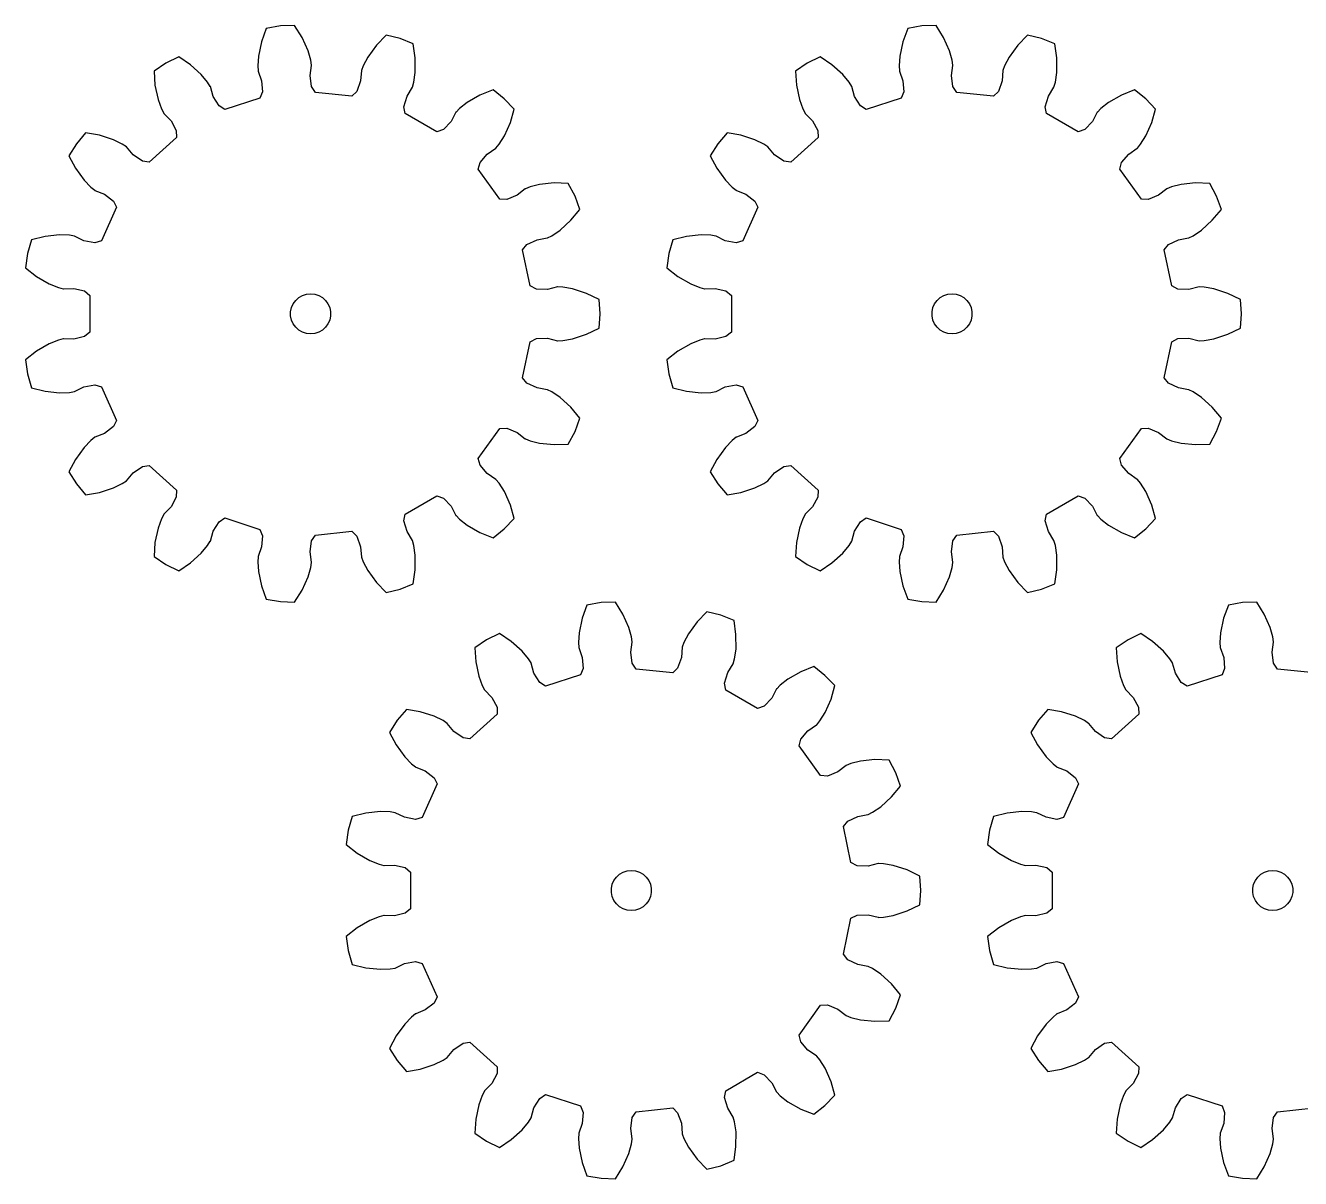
# Model space of a CAD drawing. Extents: x 0 to 187, y 0 to 216.
# Drawn here: x 0 to 95.3, y 129.4 to 215.6 of the extents above; entities that cross this region are included whole.
import ezdxf

# ---------------------------------------------------------------- set-up
doc = ezdxf.new("R2010")
doc.units = 0

msp = doc.modelspace()

# ---------------------------------------------------------------- linework, layer by layer
for p, q in [((19.058, 215.601), (18.005, 215.415)), ((20.128, 215.638), (19.058, 215.601)), ((20.686, 214.747), (20.128, 215.638)), ((67.025, 215.601), (65.971, 215.415)), ((68.094, 215.638), (67.025, 215.601)), ((68.652, 214.747), (68.094, 215.638)), ((18.005, 215.415), (17.644, 214.427)), ((21.133, 213.745), (20.686, 214.747)), ((26.971, 214.919), (26.24, 214.163)), ((28.01, 214.66), (26.971, 214.919)), ((29.002, 214.259), (28.01, 214.66)), ((65.971, 215.415), (65.61, 214.427)), ((69.1, 213.745), (68.652, 214.747)), ((74.937, 214.919), (74.206, 214.163)), ((75.976, 214.66), (74.937, 214.919)), ((76.968, 214.259), (75.976, 214.66)), ((17.644, 214.427), (17.415, 213.354)), ((21.337, 213.038), (21.133, 213.745)), ((26.24, 214.163), (25.594, 213.276)), ((29.149, 213.218), (29.002, 214.259)), ((65.61, 214.427), (65.381, 213.354)), ((69.303, 213.038), (69.1, 213.745)), ((74.206, 214.163), (73.56, 213.276)), ((77.115, 213.218), (76.968, 214.259)), ((10.498, 212.82), (9.611, 212.221)), ((11.46, 213.289), (10.498, 212.82)), ((12.333, 212.702), (11.46, 213.289)), ((13.149, 211.968), (12.333, 212.702)), ((17.415, 213.354), (17.363, 212.62)), ((21.282, 211.888), (21.389, 212.656)), ((21.389, 212.668), (21.337, 213.038)), ((21.389, 212.656), (21.389, 212.668)), ((25.248, 212.627), (25.12, 212.276)), ((25.594, 213.276), (25.248, 212.627)), ((29.15, 212.121), (29.149, 213.218)), ((58.465, 212.82), (57.577, 212.221)), ((59.426, 213.289), (58.465, 212.82)), ((60.299, 212.702), (59.426, 213.289)), ((61.115, 211.968), (60.299, 212.702)), ((65.381, 213.354), (65.329, 212.62)), ((69.248, 211.888), (69.355, 212.656)), ((69.355, 212.668), (69.303, 213.038)), ((69.355, 212.656), (69.355, 212.668)), ((73.214, 212.627), (73.086, 212.276)), ((73.56, 213.276), (73.214, 212.627)), ((77.116, 212.121), (77.115, 213.218)), ((9.611, 212.221), (9.684, 211.172)), ((13.622, 211.405), (13.149, 211.968)), ((17.363, 212.62), (17.388, 212.247)), ((17.388, 212.247), (17.391, 212.235)), ((17.391, 212.235), (17.655, 211.507)), ((21.391, 211.064), (21.282, 211.888)), ((25.117, 212.264), (25.063, 211.491)), ((25.12, 212.276), (25.117, 212.264)), ((29.049, 211.392), (29.15, 212.121)), ((57.577, 212.221), (57.65, 211.172)), ((61.589, 211.405), (61.115, 211.968)), ((65.329, 212.62), (65.354, 212.247)), ((65.354, 212.247), (65.357, 212.235)), ((65.357, 212.235), (65.621, 211.507)), ((69.357, 211.064), (69.248, 211.888)), ((73.083, 212.264), (73.029, 211.491)), ((73.086, 212.276), (73.083, 212.264)), ((77.015, 211.392), (77.116, 212.121)), ((9.684, 211.172), (9.911, 210.098)), ((13.821, 211.088), (13.622, 211.405)), ((13.826, 211.077), (13.821, 211.088)), ((14.04, 210.333), (13.826, 211.077)), ((17.655, 211.507), (17.72, 210.679)), ((21.678, 210.63), (21.391, 211.064)), ((25.063, 211.491), (24.785, 210.708)), ((28.531, 210.364), (28.941, 211.021)), ((28.941, 211.021), (28.946, 211.033)), ((28.946, 211.033), (29.049, 211.392)), ((34.961, 210.819), (33.986, 210.426)), ((35.804, 210.16), (34.961, 210.819)), ((57.65, 211.172), (57.877, 210.098)), ((61.787, 211.088), (61.589, 211.405)), ((61.792, 211.077), (61.787, 211.088)), ((62.006, 210.333), (61.792, 211.077)), ((65.621, 211.507), (65.686, 210.679)), ((69.644, 210.63), (69.357, 211.064)), ((73.029, 211.491), (72.751, 210.708)), ((76.497, 210.364), (76.907, 211.021)), ((76.907, 211.021), (76.912, 211.033)), ((76.912, 211.033), (77.015, 211.392)), ((82.927, 210.819), (81.952, 210.426)), ((83.77, 210.16), (82.927, 210.819)), ((9.911, 210.098), (10.162, 209.407)), ((14.474, 209.624), (14.04, 210.333)), ((17.53, 210.194), (14.913, 209.344)), ((17.72, 210.679), (17.53, 210.194)), ((24.414, 210.342), (21.678, 210.63)), ((24.785, 210.708), (24.414, 210.342)), ((28.295, 209.567), (28.531, 210.364)), ((33.035, 209.878), (32.455, 209.426)), ((33.986, 210.426), (33.035, 209.878)), ((36.548, 209.39), (35.804, 210.16)), ((57.877, 210.098), (58.128, 209.407)), ((62.441, 209.624), (62.006, 210.333)), ((65.496, 210.194), (62.879, 209.344)), ((65.686, 210.679), (65.496, 210.194)), ((72.38, 210.342), (69.644, 210.63)), ((72.751, 210.708), (72.38, 210.342)), ((76.261, 209.567), (76.497, 210.364)), ((81.001, 209.878), (80.421, 209.426)), ((81.952, 210.426), (81.001, 209.878)), ((84.514, 209.39), (83.77, 210.16)), ((10.162, 209.407), (10.337, 209.077)), ((10.337, 209.077), (10.344, 209.067)), ((10.344, 209.067), (10.882, 208.509)), ((14.913, 209.344), (14.474, 209.624)), ((28.381, 209.054), (28.295, 209.567)), ((30.763, 207.678), (28.381, 209.054)), ((32.187, 209.147), (31.823, 208.463)), ((32.195, 209.157), (32.187, 209.147)), ((32.455, 209.426), (32.195, 209.157)), ((36.259, 208.379), (36.548, 209.39)), ((58.128, 209.407), (58.303, 209.077)), ((58.303, 209.077), (58.31, 209.067)), ((58.31, 209.067), (58.848, 208.509)), ((62.879, 209.344), (62.441, 209.624)), ((76.347, 209.054), (76.261, 209.567)), ((78.73, 207.678), (76.347, 209.054)), ((80.153, 209.147), (79.789, 208.463)), ((80.161, 209.157), (80.153, 209.147)), ((80.421, 209.426), (80.161, 209.157)), ((84.225, 208.379), (84.514, 209.39)), ((10.882, 208.509), (11.278, 207.779)), ((31.251, 207.861), (30.763, 207.678)), ((31.823, 208.463), (31.251, 207.861)), ((35.813, 207.376), (36.259, 208.379)), ((58.848, 208.509), (59.244, 207.779)), ((79.217, 207.861), (78.73, 207.678)), ((79.789, 208.463), (79.217, 207.861)), ((83.78, 207.376), (84.225, 208.379)), ((4.498, 207.617), (3.81, 206.797)), ((5.533, 207.435), (4.498, 207.617)), ((6.578, 207.097), (5.533, 207.435)), ((7.239, 206.775), (6.578, 207.097)), ((11.301, 207.259), (9.257, 205.418)), ((11.278, 207.779), (11.301, 207.259)), ((35.424, 206.752), (35.813, 207.376)), ((52.464, 207.617), (51.776, 206.797)), ((53.5, 207.435), (52.464, 207.617)), ((54.544, 207.097), (53.5, 207.435)), ((55.205, 206.775), (54.544, 207.097)), ((59.267, 207.259), (57.223, 205.418)), ((59.244, 207.779), (59.267, 207.259)), ((83.39, 206.752), (83.78, 207.376)), ((3.81, 206.797), (3.243, 205.89)), ((7.549, 206.567), (7.239, 206.775)), ((7.558, 206.559), (7.549, 206.567)), ((8.057, 205.966), (7.558, 206.559)), ((8.742, 205.495), (8.057, 205.966)), ((33.994, 205.391), (34.533, 206.023)), ((34.533, 206.023), (35.175, 206.457)), ((35.175, 206.457), (35.184, 206.465)), ((35.184, 206.465), (35.424, 206.752)), ((51.776, 206.797), (51.209, 205.89)), ((55.515, 206.567), (55.205, 206.775)), ((55.524, 206.559), (55.515, 206.567)), ((56.023, 205.966), (55.524, 206.559)), ((56.708, 205.495), (56.023, 205.966)), ((81.96, 205.391), (82.499, 206.023)), ((82.499, 206.023), (83.141, 206.457)), ((83.141, 206.457), (83.15, 206.465)), ((83.15, 206.465), (83.39, 206.752)), ((3.243, 205.89), (3.736, 204.961)), ((9.257, 205.418), (8.742, 205.495)), ((33.863, 204.887), (33.994, 205.391)), ((51.209, 205.89), (51.702, 204.961)), ((57.223, 205.418), (56.708, 205.495)), ((81.829, 204.887), (81.96, 205.391)), ((3.736, 204.961), (4.38, 204.072)), ((4.38, 204.072), (4.89, 203.542)), ((35.48, 202.661), (33.863, 204.887)), ((51.702, 204.961), (52.346, 204.072)), ((52.346, 204.072), (52.856, 203.542)), ((83.446, 202.661), (81.829, 204.887)), ((4.89, 203.542), (5.185, 203.312)), ((5.185, 203.312), (5.195, 203.306)), ((5.195, 203.306), (5.913, 203.015)), ((37.378, 203.424), (36.768, 202.948)), ((37.389, 203.43), (37.378, 203.424)), ((37.736, 203.57), (37.389, 203.43)), ((38.45, 203.747), (37.736, 203.57)), ((39.541, 203.861), (38.45, 203.747)), ((40.592, 203.823), (39.541, 203.861)), ((41.095, 202.878), (40.592, 203.823)), ((52.856, 203.542), (53.151, 203.312)), ((53.151, 203.312), (53.161, 203.306)), ((53.161, 203.306), (53.879, 203.015)), ((85.345, 203.424), (84.734, 202.948)), ((85.355, 203.43), (85.345, 203.424)), ((85.702, 203.57), (85.355, 203.43)), ((86.416, 203.747), (85.702, 203.57)), ((87.507, 203.861), (86.416, 203.747)), ((88.558, 203.823), (87.507, 203.861)), ((89.061, 202.878), (88.558, 203.823)), ((5.913, 203.015), (6.572, 202.509)), ((6.572, 202.509), (6.805, 202.043)), ((36, 202.63), (35.48, 202.661)), ((36.768, 202.948), (36, 202.63)), ((41.461, 201.873), (41.095, 202.878)), ((53.879, 203.015), (54.538, 202.509)), ((54.538, 202.509), (54.771, 202.043)), ((83.966, 202.63), (83.446, 202.661)), ((84.734, 202.948), (83.966, 202.63)), ((89.427, 201.873), (89.061, 202.878)), ((6.805, 202.043), (5.686, 199.53)), ((40.786, 201.067), (41.461, 201.873)), ((54.771, 202.043), (53.652, 199.53)), ((88.752, 201.067), (89.427, 201.873)), ((39.361, 199.919), (39.971, 200.331)), ((39.971, 200.331), (40.786, 201.067)), ((87.327, 199.919), (87.937, 200.331)), ((87.937, 200.331), (88.752, 201.067)), ((0.444, 199.603), (0.149, 198.575)), ((1.464, 199.859), (0.444, 199.603)), ((2.555, 199.975), (1.464, 199.859)), ((3.291, 199.95), (2.555, 199.975)), ((3.659, 199.885), (3.291, 199.95)), ((3.67, 199.881), (3.659, 199.885)), ((4.367, 199.543), (3.67, 199.881)), ((5.184, 199.391), (4.367, 199.543)), ((5.686, 199.53), (5.184, 199.391)), ((37.501, 199.258), (38.251, 199.616)), ((38.251, 199.616), (39.014, 199.751)), ((39.014, 199.751), (39.025, 199.755)), ((39.025, 199.755), (39.361, 199.919)), ((48.41, 199.603), (48.115, 198.575)), ((49.43, 199.859), (48.41, 199.603)), ((50.521, 199.975), (49.43, 199.859)), ((51.257, 199.95), (50.521, 199.975)), ((51.625, 199.885), (51.257, 199.95)), ((51.637, 199.881), (51.625, 199.885)), ((52.333, 199.543), (51.637, 199.881)), ((53.15, 199.391), (52.333, 199.543)), ((53.652, 199.53), (53.15, 199.391)), ((85.467, 199.258), (86.217, 199.616)), ((86.217, 199.616), (86.98, 199.751)), ((86.98, 199.751), (86.991, 199.755)), ((86.991, 199.755), (87.327, 199.919)), ((0.149, 198.575), (0, 197.515)), ((37.176, 198.851), (37.501, 199.258)), ((37.749, 196.16), (37.176, 198.851)), ((48.115, 198.575), (47.966, 197.515)), ((85.143, 198.851), (85.467, 199.258)), ((85.715, 196.16), (85.143, 198.851)), ((0, 197.515), (0.828, 196.867)), ((47.966, 197.515), (48.794, 196.867)), ((0.828, 196.867), (1.778, 196.317)), ((48.794, 196.867), (49.744, 196.317)), ((1.778, 196.317), (2.46, 196.041)), ((2.46, 196.041), (2.823, 195.95)), ((2.823, 195.95), (2.835, 195.949)), ((2.835, 195.949), (3.609, 195.975)), ((3.609, 195.975), (4.417, 195.781)), ((4.417, 195.781), (4.819, 195.45)), ((20.711, 195.445), (21.009, 195.542)), ((21.009, 195.542), (21.321, 195.575)), ((21.321, 195.575), (21.633, 195.542)), ((21.633, 195.542), (21.931, 195.445)), ((38.21, 195.92), (37.749, 196.16)), ((39.041, 195.898), (38.21, 195.92)), ((39.793, 196.085), (39.041, 195.898)), ((39.805, 196.086), (39.793, 196.085)), ((40.179, 196.073), (39.805, 196.086)), ((40.903, 195.944), (40.179, 196.073)), ((41.947, 195.604), (40.903, 195.944)), ((42.891, 195.142), (41.947, 195.604)), ((49.744, 196.317), (50.426, 196.041)), ((50.426, 196.041), (50.789, 195.95)), ((50.789, 195.95), (50.801, 195.949)), ((50.801, 195.949), (51.575, 195.975)), ((51.575, 195.975), (52.383, 195.781)), ((52.383, 195.781), (52.785, 195.45)), ((68.677, 195.445), (68.975, 195.542)), ((68.975, 195.542), (69.287, 195.575)), ((69.287, 195.575), (69.599, 195.542)), ((69.599, 195.542), (69.897, 195.445)), ((86.177, 195.92), (85.715, 196.16)), ((87.007, 195.898), (86.177, 195.92)), ((87.759, 196.085), (87.007, 195.898)), ((87.771, 196.086), (87.759, 196.085)), ((88.145, 196.073), (87.771, 196.086)), ((88.869, 195.944), (88.145, 196.073)), ((89.913, 195.604), (88.869, 195.944)), ((90.857, 195.142), (89.913, 195.604)), ((4.819, 195.45), (4.819, 192.699)), ((19.829, 194.231), (19.894, 194.538)), ((19.894, 194.538), (20.022, 194.825)), ((20.022, 194.825), (20.206, 195.078)), ((20.206, 195.078), (20.439, 195.288)), ((20.439, 195.288), (20.711, 195.445)), ((21.931, 195.445), (22.203, 195.288)), ((22.203, 195.288), (22.436, 195.078)), ((22.436, 195.078), (22.62, 194.825)), ((22.62, 194.825), (22.748, 194.538)), ((22.748, 194.538), (22.813, 194.231)), ((42.966, 194.075), (42.891, 195.142)), ((52.785, 195.45), (52.785, 192.699)), ((67.795, 194.231), (67.86, 194.538)), ((67.86, 194.538), (67.988, 194.825)), ((67.988, 194.825), (68.172, 195.078)), ((68.172, 195.078), (68.405, 195.288)), ((68.405, 195.288), (68.677, 195.445)), ((69.897, 195.445), (70.169, 195.288)), ((70.169, 195.288), (70.402, 195.078)), ((70.402, 195.078), (70.586, 194.825)), ((70.586, 194.825), (70.714, 194.538)), ((70.714, 194.538), (70.779, 194.231)), ((90.932, 194.075), (90.857, 195.142)), ((19.829, 193.918), (19.829, 194.231)), ((19.894, 193.611), (19.829, 193.918)), ((20.022, 193.325), (19.894, 193.611)), ((22.748, 193.611), (22.62, 193.325)), ((22.813, 193.918), (22.748, 193.611)), ((22.813, 194.231), (22.813, 193.918)), ((42.891, 193.007), (42.966, 194.075)), ((67.795, 193.918), (67.795, 194.231)), ((67.86, 193.611), (67.795, 193.918)), ((67.988, 193.325), (67.86, 193.611)), ((70.714, 193.611), (70.586, 193.325)), ((70.779, 193.918), (70.714, 193.611)), ((70.779, 194.231), (70.779, 193.918)), ((90.857, 193.007), (90.932, 194.075)), ((4.819, 192.699), (4.417, 192.368)), ((20.206, 193.071), (20.022, 193.325)), ((20.439, 192.861), (20.206, 193.071)), ((20.711, 192.704), (20.439, 192.861)), ((21.009, 192.607), (20.711, 192.704)), ((21.321, 192.575), (21.009, 192.607)), ((21.633, 192.607), (21.321, 192.575)), ((21.931, 192.704), (21.633, 192.607)), ((22.203, 192.861), (21.931, 192.704)), ((22.436, 193.071), (22.203, 192.861)), ((22.62, 193.325), (22.436, 193.071)), ((41.947, 192.545), (42.891, 193.007)), ((52.785, 192.699), (52.383, 192.368)), ((68.172, 193.071), (67.988, 193.325)), ((68.405, 192.861), (68.172, 193.071)), ((68.677, 192.704), (68.405, 192.861)), ((68.975, 192.607), (68.677, 192.704)), ((69.287, 192.575), (68.975, 192.607)), ((69.599, 192.607), (69.287, 192.575)), ((69.897, 192.704), (69.599, 192.607)), ((70.169, 192.861), (69.897, 192.704)), ((70.402, 193.071), (70.169, 192.861)), ((70.586, 193.325), (70.402, 193.071)), ((89.913, 192.545), (90.857, 193.007)), ((1.778, 191.832), (0.828, 191.282)), ((2.46, 192.108), (1.778, 191.832)), ((2.823, 192.199), (2.46, 192.108)), ((2.835, 192.2), (2.823, 192.199)), ((3.609, 192.174), (2.835, 192.2)), ((4.417, 192.368), (3.609, 192.174)), ((37.176, 189.298), (37.749, 191.989)), ((37.749, 191.989), (38.21, 192.229)), ((38.21, 192.229), (39.041, 192.251)), ((39.041, 192.251), (39.793, 192.064)), ((39.793, 192.064), (39.805, 192.063)), ((39.805, 192.063), (40.179, 192.077)), ((40.179, 192.077), (40.903, 192.205)), ((40.903, 192.205), (41.947, 192.545)), ((49.744, 191.832), (48.794, 191.282)), ((50.426, 192.108), (49.744, 191.832)), ((50.789, 192.199), (50.426, 192.108)), ((50.801, 192.2), (50.789, 192.199)), ((51.575, 192.174), (50.801, 192.2)), ((52.383, 192.368), (51.575, 192.174)), ((85.143, 189.298), (85.715, 191.989)), ((85.715, 191.989), (86.177, 192.229)), ((86.177, 192.229), (87.007, 192.251)), ((87.007, 192.251), (87.759, 192.064)), ((87.759, 192.064), (87.771, 192.063)), ((87.771, 192.063), (88.145, 192.077)), ((88.145, 192.077), (88.869, 192.205)), ((88.869, 192.205), (89.913, 192.545)), ((0.828, 191.282), (0, 190.634)), ((48.794, 191.282), (47.966, 190.634)), ((0, 190.634), (0.149, 189.574)), ((47.966, 190.634), (48.115, 189.574)), ((0.149, 189.574), (0.444, 188.546)), ((37.501, 188.891), (37.176, 189.298)), ((38.251, 188.533), (37.501, 188.891)), ((48.115, 189.574), (48.41, 188.546)), ((85.467, 188.891), (85.143, 189.298)), ((86.217, 188.533), (85.467, 188.891)), ((0.444, 188.546), (1.464, 188.29)), ((1.464, 188.29), (2.555, 188.174)), ((2.555, 188.174), (3.291, 188.199)), ((3.291, 188.199), (3.659, 188.264)), ((3.659, 188.264), (3.67, 188.268)), ((3.67, 188.268), (4.367, 188.607)), ((4.367, 188.607), (5.184, 188.758)), ((5.184, 188.758), (5.686, 188.619)), ((5.686, 188.619), (6.805, 186.106)), ((39.014, 188.398), (38.251, 188.533)), ((39.025, 188.394), (39.014, 188.398)), ((39.361, 188.23), (39.025, 188.394)), ((39.971, 187.818), (39.361, 188.23)), ((48.41, 188.546), (49.43, 188.29)), ((49.43, 188.29), (50.521, 188.174)), ((50.521, 188.174), (51.257, 188.199)), ((51.257, 188.199), (51.625, 188.264)), ((51.625, 188.264), (51.637, 188.268)), ((51.637, 188.268), (52.333, 188.607)), ((52.333, 188.607), (53.15, 188.758)), ((53.15, 188.758), (53.652, 188.619)), ((53.652, 188.619), (54.771, 186.106)), ((86.98, 188.398), (86.217, 188.533)), ((86.991, 188.394), (86.98, 188.398)), ((87.327, 188.23), (86.991, 188.394)), ((87.937, 187.818), (87.327, 188.23)), ((40.786, 187.083), (39.971, 187.818)), ((41.461, 186.276), (40.786, 187.083)), ((88.752, 187.083), (87.937, 187.818)), ((89.427, 186.276), (88.752, 187.083)), ((6.805, 186.106), (6.572, 185.64)), ((41.095, 185.271), (41.461, 186.276)), ((54.771, 186.106), (54.538, 185.64)), ((89.061, 185.271), (89.427, 186.276)), ((5.913, 185.134), (5.195, 184.843)), ((6.572, 185.64), (5.913, 185.134)), ((33.863, 183.262), (35.48, 185.488)), ((35.48, 185.488), (36, 185.519)), ((36, 185.519), (36.768, 185.201)), ((36.768, 185.201), (37.378, 184.725)), ((40.592, 184.326), (41.095, 185.271)), ((53.879, 185.134), (53.161, 184.843)), ((54.538, 185.64), (53.879, 185.134)), ((81.829, 183.262), (83.446, 185.488)), ((83.446, 185.488), (83.966, 185.519)), ((83.966, 185.519), (84.734, 185.201)), ((84.734, 185.201), (85.345, 184.725)), ((88.558, 184.326), (89.061, 185.271)), ((4.38, 184.077), (3.736, 183.188)), ((4.89, 184.607), (4.38, 184.077)), ((5.185, 184.837), (4.89, 184.607)), ((5.195, 184.843), (5.185, 184.837)), ((37.378, 184.725), (37.389, 184.719)), ((37.389, 184.719), (37.736, 184.579)), ((37.736, 184.579), (38.45, 184.402)), ((38.45, 184.402), (39.541, 184.288)), ((39.541, 184.288), (40.592, 184.326)), ((52.346, 184.077), (51.702, 183.188)), ((52.856, 184.607), (52.346, 184.077)), ((53.151, 184.837), (52.856, 184.607)), ((53.161, 184.843), (53.151, 184.837)), ((85.345, 184.725), (85.355, 184.719)), ((85.355, 184.719), (85.702, 184.579)), ((85.702, 184.579), (86.416, 184.402)), ((86.416, 184.402), (87.507, 184.288)), ((87.507, 184.288), (88.558, 184.326)), ((3.736, 183.188), (3.243, 182.259)), ((33.994, 182.758), (33.863, 183.262)), ((51.702, 183.188), (51.209, 182.259)), ((81.96, 182.758), (81.829, 183.262)), ((3.243, 182.259), (3.81, 181.352)), ((7.558, 181.591), (8.057, 182.184)), ((8.057, 182.184), (8.742, 182.654)), ((8.742, 182.654), (9.257, 182.732)), ((9.257, 182.732), (11.301, 180.891)), ((34.533, 182.126), (33.994, 182.758)), ((35.175, 181.692), (34.533, 182.126)), ((51.209, 182.259), (51.776, 181.352)), ((55.524, 181.591), (56.023, 182.184)), ((56.023, 182.184), (56.708, 182.654)), ((56.708, 182.654), (57.223, 182.732)), ((57.223, 182.732), (59.267, 180.891)), ((82.499, 182.126), (81.96, 182.758)), ((83.141, 181.692), (82.499, 182.126)), ((3.81, 181.352), (4.498, 180.532)), ((6.578, 181.052), (7.239, 181.374)), ((7.239, 181.374), (7.549, 181.583)), ((7.549, 181.583), (7.558, 181.591)), ((35.184, 181.684), (35.175, 181.692)), ((35.424, 181.397), (35.184, 181.684)), ((35.813, 180.773), (35.424, 181.397)), ((51.776, 181.352), (52.464, 180.532)), ((54.544, 181.052), (55.205, 181.374)), ((55.205, 181.374), (55.515, 181.583)), ((55.515, 181.583), (55.524, 181.591)), ((83.15, 181.684), (83.141, 181.692)), ((83.39, 181.397), (83.15, 181.684)), ((83.78, 180.773), (83.39, 181.397)), ((4.498, 180.532), (5.533, 180.714)), ((5.533, 180.714), (6.578, 181.052)), ((11.278, 180.371), (10.882, 179.64)), ((11.301, 180.891), (11.278, 180.371)), ((28.381, 179.095), (30.763, 180.471)), ((30.763, 180.471), (31.251, 180.288)), ((31.251, 180.288), (31.823, 179.686)), ((36.259, 179.77), (35.813, 180.773)), ((52.464, 180.532), (53.5, 180.714)), ((53.5, 180.714), (54.544, 181.052)), ((59.244, 180.371), (58.848, 179.64)), ((59.267, 180.891), (59.244, 180.371)), ((76.347, 179.095), (78.73, 180.471)), ((78.73, 180.471), (79.217, 180.288)), ((79.217, 180.288), (79.789, 179.686)), ((84.225, 179.77), (83.78, 180.773)), ((10.882, 179.64), (10.344, 179.082)), ((31.823, 179.686), (32.187, 179.002)), ((36.548, 178.759), (36.259, 179.77)), ((58.848, 179.64), (58.31, 179.082)), ((79.789, 179.686), (80.153, 179.002)), ((84.514, 178.759), (84.225, 179.77)), ((10.162, 178.742), (9.911, 178.051)), ((10.337, 179.073), (10.162, 178.742)), ((10.344, 179.082), (10.337, 179.073)), ((14.04, 177.817), (14.474, 178.525)), ((14.474, 178.525), (14.913, 178.805)), ((14.913, 178.805), (17.53, 177.955)), ((28.295, 178.582), (28.381, 179.095)), ((28.531, 177.785), (28.295, 178.582)), ((32.187, 179.002), (32.195, 178.992)), ((32.195, 178.992), (32.455, 178.724)), ((32.455, 178.724), (33.035, 178.271)), ((35.804, 177.989), (36.548, 178.759)), ((58.128, 178.742), (57.877, 178.051)), ((58.303, 179.073), (58.128, 178.742)), ((58.31, 179.082), (58.303, 179.073)), ((62.006, 177.817), (62.441, 178.525)), ((62.441, 178.525), (62.879, 178.805)), ((62.879, 178.805), (65.496, 177.955)), ((76.261, 178.582), (76.347, 179.095)), ((76.497, 177.785), (76.261, 178.582)), ((80.153, 179.002), (80.161, 178.992)), ((80.161, 178.992), (80.421, 178.724)), ((80.421, 178.724), (81.001, 178.271)), ((83.77, 177.989), (84.514, 178.759)), ((9.911, 178.051), (9.684, 176.977)), ((13.826, 177.072), (14.04, 177.817)), ((17.53, 177.955), (17.72, 177.471)), ((17.72, 177.471), (17.655, 176.642)), ((21.391, 177.085), (21.678, 177.519)), ((21.678, 177.519), (24.414, 177.807)), ((24.414, 177.807), (24.785, 177.441)), ((24.785, 177.441), (25.063, 176.658)), ((28.941, 177.128), (28.531, 177.785)), ((33.035, 178.271), (33.986, 177.723)), ((33.986, 177.723), (34.961, 177.33)), ((34.961, 177.33), (35.804, 177.989)), ((57.877, 178.051), (57.65, 176.977)), ((61.792, 177.072), (62.006, 177.817)), ((65.496, 177.955), (65.686, 177.471)), ((65.686, 177.471), (65.621, 176.642)), ((69.357, 177.085), (69.644, 177.519)), ((69.644, 177.519), (72.38, 177.807)), ((72.38, 177.807), (72.751, 177.441)), ((72.751, 177.441), (73.029, 176.658)), ((76.907, 177.128), (76.497, 177.785)), ((81.001, 178.271), (81.952, 177.723)), ((81.952, 177.723), (82.927, 177.33)), ((82.927, 177.33), (83.77, 177.989)), ((9.684, 176.977), (9.611, 175.928)), ((13.149, 176.181), (13.622, 176.744)), ((13.622, 176.744), (13.821, 177.061)), ((13.821, 177.061), (13.826, 177.072)), ((17.655, 176.642), (17.391, 175.914)), ((21.282, 176.261), (21.391, 177.085)), ((25.063, 176.658), (25.117, 175.885)), ((28.946, 177.117), (28.941, 177.128)), ((29.049, 176.757), (28.946, 177.117)), ((29.15, 176.029), (29.049, 176.757)), ((57.65, 176.977), (57.577, 175.928)), ((61.115, 176.181), (61.589, 176.744)), ((61.589, 176.744), (61.787, 177.061)), ((61.787, 177.061), (61.792, 177.072)), ((65.621, 176.642), (65.357, 175.914)), ((69.248, 176.261), (69.357, 177.085)), ((73.029, 176.658), (73.083, 175.885)), ((76.912, 177.117), (76.907, 177.128)), ((77.015, 176.757), (76.912, 177.117)), ((77.116, 176.029), (77.015, 176.757)), ((9.611, 175.928), (10.498, 175.329)), ((11.46, 174.86), (12.333, 175.448)), ((12.333, 175.448), (13.149, 176.181)), ((17.388, 175.902), (17.363, 175.529)), ((17.363, 175.529), (17.415, 174.795)), ((17.391, 175.914), (17.388, 175.902)), ((21.389, 175.494), (21.282, 176.261)), ((21.337, 175.111), (21.389, 175.481)), ((21.389, 175.481), (21.389, 175.494)), ((25.117, 175.885), (25.12, 175.874)), ((25.12, 175.874), (25.248, 175.522)), ((25.248, 175.522), (25.594, 174.873)), ((29.149, 174.931), (29.15, 176.029)), ((57.577, 175.928), (58.465, 175.329)), ((59.426, 174.86), (60.299, 175.448)), ((60.299, 175.448), (61.115, 176.181)), ((65.354, 175.902), (65.329, 175.529)), ((65.329, 175.529), (65.381, 174.795)), ((65.357, 175.914), (65.354, 175.902)), ((69.355, 175.494), (69.248, 176.261)), ((69.303, 175.111), (69.355, 175.481)), ((69.355, 175.481), (69.355, 175.494)), ((73.083, 175.885), (73.086, 175.874)), ((73.086, 175.874), (73.214, 175.522)), ((73.214, 175.522), (73.56, 174.873)), ((77.115, 174.931), (77.116, 176.029)), ((10.498, 175.329), (11.46, 174.86)), ((17.415, 174.795), (17.644, 173.722)), ((21.133, 174.404), (21.337, 175.111)), ((25.594, 174.873), (26.24, 173.986)), ((29.002, 173.89), (29.149, 174.931)), ((58.465, 175.329), (59.426, 174.86)), ((65.381, 174.795), (65.61, 173.722)), ((69.1, 174.404), (69.303, 175.111)), ((73.56, 174.873), (74.206, 173.986)), ((76.968, 173.89), (77.115, 174.931)), ((17.644, 173.722), (18.005, 172.734)), ((20.686, 173.402), (21.133, 174.404)), ((26.24, 173.986), (26.971, 173.23)), ((28.01, 173.489), (29.002, 173.89)), ((65.61, 173.722), (65.971, 172.734)), ((68.652, 173.402), (69.1, 174.404)), ((74.206, 173.986), (74.937, 173.23)), ((75.976, 173.489), (76.968, 173.89)), ((18.005, 172.734), (19.058, 172.548)), ((20.128, 172.511), (20.686, 173.402)), ((26.971, 173.23), (28.01, 173.489)), ((65.971, 172.734), (67.025, 172.548)), ((68.094, 172.511), (68.652, 173.402)), ((74.937, 173.23), (75.976, 173.489)), ((19.058, 172.548), (20.128, 172.511)), ((41.988, 172.288), (41.627, 171.3)), ((43.042, 172.473), (41.988, 172.288)), ((44.111, 172.511), (43.042, 172.473)), ((44.669, 171.619), (44.111, 172.511)), ((50.954, 171.791), (50.223, 171.036)), ((51.993, 171.533), (50.954, 171.791)), ((67.025, 172.548), (68.094, 172.511)), ((89.954, 172.288), (89.593, 171.3)), ((91.008, 172.473), (89.954, 172.288)), ((92.077, 172.511), (91.008, 172.473)), ((92.635, 171.619), (92.077, 172.511)), ((41.627, 171.3), (41.398, 170.226)), ((45.116, 170.617), (44.669, 171.619)), ((50.223, 171.036), (49.577, 170.148)), ((52.985, 171.132), (51.993, 171.533)), ((53.132, 170.09), (52.985, 171.132)), ((89.593, 171.3), (89.364, 170.226)), ((93.083, 170.617), (92.635, 171.619)), ((35.443, 170.161), (34.481, 169.692)), ((36.316, 169.574), (35.443, 170.161)), ((41.398, 170.226), (41.346, 169.493)), ((45.32, 169.91), (45.116, 170.617)), ((45.372, 169.54), (45.32, 169.91)), ((49.577, 170.148), (49.231, 169.499)), ((53.133, 168.993), (53.132, 170.09)), ((83.409, 170.161), (82.448, 169.692)), ((84.282, 169.574), (83.409, 170.161)), ((89.364, 170.226), (89.312, 169.493)), ((93.286, 169.91), (93.083, 170.617)), ((93.338, 169.54), (93.286, 169.91)), ((34.481, 169.692), (33.594, 169.094)), ((33.594, 169.094), (33.667, 168.045)), ((37.132, 168.84), (36.316, 169.574)), ((37.605, 168.277), (37.132, 168.84)), ((41.346, 169.493), (41.371, 169.12)), ((41.371, 169.12), (41.374, 169.108)), ((41.374, 169.108), (41.638, 168.379)), ((45.265, 168.761), (45.372, 169.528)), ((45.372, 169.528), (45.372, 169.54)), ((49.1, 169.136), (49.046, 168.363)), ((49.103, 169.148), (49.1, 169.136)), ((49.231, 169.499), (49.103, 169.148)), ((53.032, 168.264), (53.133, 168.993)), ((82.448, 169.692), (81.56, 169.094)), ((81.56, 169.094), (81.633, 168.045)), ((85.098, 168.84), (84.282, 169.574)), ((85.572, 168.277), (85.098, 168.84)), ((89.312, 169.493), (89.338, 169.12)), ((89.338, 169.12), (89.34, 169.108)), ((89.34, 169.108), (89.604, 168.379)), ((93.231, 168.761), (93.338, 169.528)), ((93.338, 169.528), (93.338, 169.54)), ((33.667, 168.045), (33.894, 166.971)), ((37.804, 167.96), (37.605, 168.277)), ((37.809, 167.949), (37.804, 167.96)), ((38.023, 167.205), (37.809, 167.949)), ((41.638, 168.379), (41.703, 167.551)), ((45.374, 167.937), (45.265, 168.761)), ((45.661, 167.502), (45.374, 167.937)), ((49.046, 168.363), (48.768, 167.58)), ((52.514, 167.236), (52.924, 167.894)), ((52.924, 167.894), (52.929, 167.905)), ((52.929, 167.905), (53.032, 168.264)), ((81.633, 168.045), (81.86, 166.971)), ((85.77, 167.96), (85.572, 168.277)), ((85.775, 167.949), (85.77, 167.96)), ((85.989, 167.205), (85.775, 167.949)), ((89.604, 168.379), (89.669, 167.551)), ((93.34, 167.937), (93.231, 168.761)), ((93.627, 167.502), (93.34, 167.937)), ((33.894, 166.971), (34.145, 166.279)), ((38.458, 166.496), (38.023, 167.205)), ((41.513, 167.066), (38.896, 166.216)), ((41.703, 167.551), (41.513, 167.066)), ((48.397, 167.215), (45.661, 167.502)), ((48.768, 167.58), (48.397, 167.215)), ((52.278, 166.439), (52.514, 167.236)), ((57.969, 167.298), (57.018, 166.75)), ((58.944, 167.691), (57.969, 167.298)), ((59.787, 167.032), (58.944, 167.691)), ((60.531, 166.263), (59.787, 167.032)), ((81.86, 166.971), (82.111, 166.279)), ((86.424, 166.496), (85.989, 167.205)), ((89.479, 167.066), (86.862, 166.216)), ((89.669, 167.551), (89.479, 167.066)), ((96.363, 167.215), (93.627, 167.502)), ((34.145, 166.279), (34.32, 165.949)), ((34.32, 165.949), (34.327, 165.939)), ((34.327, 165.939), (34.865, 165.381)), ((38.896, 166.216), (38.458, 166.496)), ((52.364, 165.926), (52.278, 166.439)), ((54.746, 164.55), (52.364, 165.926)), ((56.17, 166.019), (55.806, 165.336)), ((56.178, 166.029), (56.17, 166.019)), ((56.438, 166.298), (56.178, 166.029)), ((57.018, 166.75), (56.438, 166.298)), ((60.242, 165.251), (60.531, 166.263)), ((82.111, 166.279), (82.286, 165.949)), ((82.286, 165.949), (82.293, 165.939)), ((82.293, 165.939), (82.831, 165.381)), ((86.862, 166.216), (86.424, 166.496)), ((34.865, 165.381), (35.261, 164.651)), ((55.806, 165.336), (55.234, 164.733)), ((59.796, 164.248), (60.242, 165.251)), ((82.831, 165.381), (83.227, 164.651)), ((28.481, 164.489), (27.793, 163.67)), ((29.517, 164.308), (28.481, 164.489)), ((30.561, 163.97), (29.517, 164.308)), ((35.284, 164.131), (33.24, 162.29)), ((35.261, 164.651), (35.284, 164.131)), ((55.234, 164.733), (54.746, 164.55)), ((59.407, 163.624), (59.796, 164.248)), ((76.447, 164.489), (75.759, 163.67)), ((77.483, 164.308), (76.447, 164.489)), ((78.527, 163.97), (77.483, 164.308)), ((83.25, 164.131), (81.206, 162.29)), ((83.227, 164.651), (83.25, 164.131)), ((27.793, 163.67), (27.226, 162.762)), ((31.222, 163.648), (30.561, 163.97)), ((31.532, 163.439), (31.222, 163.648)), ((31.541, 163.431), (31.532, 163.439)), ((32.04, 162.838), (31.541, 163.431)), ((58.516, 162.895), (59.158, 163.329)), ((59.158, 163.329), (59.167, 163.337)), ((59.167, 163.337), (59.407, 163.624)), ((75.759, 163.67), (75.192, 162.762)), ((79.188, 163.648), (78.527, 163.97)), ((79.498, 163.439), (79.188, 163.648)), ((79.507, 163.431), (79.498, 163.439)), ((80.006, 162.838), (79.507, 163.431)), ((27.226, 162.762), (27.719, 161.833)), ((32.725, 162.367), (32.04, 162.838)), ((33.24, 162.29), (32.725, 162.367)), ((57.846, 161.76), (57.977, 162.263)), ((57.977, 162.263), (58.516, 162.895)), ((75.192, 162.762), (75.685, 161.833)), ((80.691, 162.367), (80.006, 162.838)), ((81.206, 162.29), (80.691, 162.367)), ((27.719, 161.833), (28.363, 160.945)), ((59.463, 159.534), (57.846, 161.76)), ((75.685, 161.833), (76.329, 160.945)), ((28.363, 160.945), (28.873, 160.415)), ((28.873, 160.415), (29.168, 160.184)), ((29.168, 160.184), (29.178, 160.178)), ((61.362, 160.297), (60.751, 159.82)), ((61.372, 160.303), (61.362, 160.297)), ((61.719, 160.442), (61.372, 160.303)), ((62.433, 160.62), (61.719, 160.442)), ((63.524, 160.733), (62.433, 160.62)), ((64.575, 160.696), (63.524, 160.733)), ((65.078, 159.751), (64.575, 160.696)), ((76.329, 160.945), (76.839, 160.415)), ((76.839, 160.415), (77.134, 160.184)), ((77.134, 160.184), (77.144, 160.178)), ((29.178, 160.178), (29.896, 159.887)), ((29.896, 159.887), (30.555, 159.381)), ((30.555, 159.381), (30.788, 158.916)), ((59.983, 159.502), (59.463, 159.534)), ((60.751, 159.82), (59.983, 159.502)), ((65.444, 158.745), (65.078, 159.751)), ((77.144, 160.178), (77.862, 159.887)), ((77.862, 159.887), (78.521, 159.381)), ((78.521, 159.381), (78.754, 158.916)), ((30.788, 158.916), (29.669, 156.402)), ((64.769, 157.939), (65.444, 158.745)), ((78.754, 158.916), (77.635, 156.402)), ((63.954, 157.204), (64.769, 157.939)), ((24.427, 156.476), (24.132, 155.447)), ((25.447, 156.731), (24.427, 156.476)), ((26.538, 156.847), (25.447, 156.731)), ((27.274, 156.822), (26.538, 156.847)), ((27.642, 156.757), (27.274, 156.822)), ((27.654, 156.754), (27.642, 156.757)), ((28.35, 156.415), (27.654, 156.754)), ((29.167, 156.264), (28.35, 156.415)), ((29.669, 156.402), (29.167, 156.264)), ((61.484, 156.131), (62.234, 156.488)), ((62.234, 156.488), (62.997, 156.624)), ((62.997, 156.624), (63.008, 156.628)), ((63.008, 156.628), (63.344, 156.792)), ((63.344, 156.792), (63.954, 157.204)), ((72.393, 156.476), (72.098, 155.447)), ((73.413, 156.731), (72.393, 156.476)), ((74.505, 156.847), (73.413, 156.731)), ((75.24, 156.822), (74.505, 156.847)), ((75.608, 156.757), (75.24, 156.822)), ((75.62, 156.754), (75.608, 156.757)), ((76.316, 156.415), (75.62, 156.754)), ((77.133, 156.264), (76.316, 156.415)), ((77.635, 156.402), (77.133, 156.264)), ((24.132, 155.447), (23.983, 154.388)), ((61.16, 155.724), (61.484, 156.131)), ((61.732, 153.032), (61.16, 155.724)), ((72.098, 155.447), (71.949, 154.388)), ((23.983, 154.388), (24.811, 153.739)), ((24.811, 153.739), (25.761, 153.19)), ((71.949, 154.388), (72.777, 153.739)), ((72.777, 153.739), (73.727, 153.19)), ((25.761, 153.19), (26.443, 152.913)), ((26.443, 152.913), (26.806, 152.822)), ((26.806, 152.822), (26.818, 152.821)), ((26.818, 152.821), (27.592, 152.847)), ((27.592, 152.847), (28.4, 152.653)), ((28.4, 152.653), (28.802, 152.323)), ((62.194, 152.792), (61.732, 153.032)), ((63.024, 152.77), (62.194, 152.792)), ((63.776, 152.957), (63.024, 152.77)), ((63.788, 152.958), (63.776, 152.957)), ((64.162, 152.945), (63.788, 152.958)), ((64.886, 152.816), (64.162, 152.945)), ((65.93, 152.476), (64.886, 152.816)), ((73.727, 153.19), (74.409, 152.913)), ((74.409, 152.913), (74.772, 152.822)), ((74.772, 152.822), (74.784, 152.821)), ((74.784, 152.821), (75.558, 152.847)), ((75.558, 152.847), (76.366, 152.653)), ((76.366, 152.653), (76.768, 152.323)), ((28.802, 152.323), (28.802, 149.571)), ((43.877, 151.41), (44.005, 151.697)), ((44.005, 151.697), (44.189, 151.951)), ((44.189, 151.951), (44.422, 152.16)), ((44.422, 152.16), (44.694, 152.317)), ((44.694, 152.317), (44.992, 152.414)), ((44.992, 152.414), (45.304, 152.447)), ((45.304, 152.447), (45.616, 152.414)), ((45.616, 152.414), (45.914, 152.317)), ((45.914, 152.317), (46.186, 152.16)), ((46.186, 152.16), (46.419, 151.951)), ((46.419, 151.951), (46.603, 151.697)), ((46.603, 151.697), (46.731, 151.41)), ((66.874, 152.014), (65.93, 152.476)), ((66.949, 150.947), (66.874, 152.014)), ((76.768, 152.323), (76.768, 149.571)), ((91.844, 151.41), (91.971, 151.697)), ((91.971, 151.697), (92.155, 151.951)), ((92.155, 151.951), (92.388, 152.16)), ((92.388, 152.16), (92.66, 152.317)), ((92.66, 152.317), (92.958, 152.414)), ((92.958, 152.414), (93.27, 152.447)), ((93.27, 152.447), (93.582, 152.414)), ((93.582, 152.414), (93.88, 152.317)), ((93.88, 152.317), (94.152, 152.16)), ((94.152, 152.16), (94.385, 151.951)), ((94.385, 151.951), (94.569, 151.697)), ((94.569, 151.697), (94.697, 151.41)), ((43.812, 151.104), (43.877, 151.41)), ((43.812, 150.79), (43.812, 151.104)), ((43.877, 150.483), (43.812, 150.79)), ((46.731, 151.41), (46.796, 151.104)), ((46.796, 150.79), (46.731, 150.483)), ((46.796, 151.104), (46.796, 150.79)), ((66.874, 149.879), (66.949, 150.947)), ((91.778, 151.104), (91.844, 151.41)), ((91.778, 150.79), (91.778, 151.104)), ((91.844, 150.483), (91.778, 150.79)), ((94.697, 151.41), (94.762, 151.104)), ((94.762, 150.79), (94.697, 150.483)), ((94.762, 151.104), (94.762, 150.79)), ((44.005, 150.197), (43.877, 150.483)), ((44.189, 149.943), (44.005, 150.197)), ((44.422, 149.733), (44.189, 149.943)), ((44.694, 149.577), (44.422, 149.733)), ((46.186, 149.733), (45.914, 149.577)), ((46.419, 149.943), (46.186, 149.733)), ((46.603, 150.197), (46.419, 149.943)), ((46.731, 150.483), (46.603, 150.197)), ((65.93, 149.417), (66.874, 149.879)), ((91.971, 150.197), (91.844, 150.483)), ((92.155, 149.943), (91.971, 150.197)), ((92.388, 149.733), (92.155, 149.943)), ((92.66, 149.577), (92.388, 149.733)), ((94.152, 149.733), (93.88, 149.577)), ((94.385, 149.943), (94.152, 149.733)), ((94.569, 150.197), (94.385, 149.943)), ((94.697, 150.483), (94.569, 150.197)), ((26.443, 148.981), (25.761, 148.704)), ((26.806, 149.071), (26.443, 148.981)), ((26.818, 149.073), (26.806, 149.071)), ((27.592, 149.046), (26.818, 149.073)), ((28.4, 149.241), (27.592, 149.046)), ((28.802, 149.571), (28.4, 149.241)), ((44.992, 149.48), (44.694, 149.577)), ((45.304, 149.447), (44.992, 149.48)), ((45.616, 149.48), (45.304, 149.447)), ((45.914, 149.577), (45.616, 149.48)), ((61.16, 146.17), (61.732, 148.862)), ((61.732, 148.862), (62.194, 149.101)), ((62.194, 149.101), (63.024, 149.123)), ((63.024, 149.123), (63.776, 148.937)), ((63.776, 148.937), (63.788, 148.935)), ((63.788, 148.935), (64.162, 148.949)), ((64.162, 148.949), (64.886, 149.077)), ((64.886, 149.077), (65.93, 149.417)), ((74.409, 148.981), (73.727, 148.704)), ((74.772, 149.071), (74.409, 148.981)), ((74.784, 149.073), (74.772, 149.071)), ((75.558, 149.046), (74.784, 149.073)), ((76.366, 149.241), (75.558, 149.046)), ((76.768, 149.571), (76.366, 149.241)), ((92.958, 149.48), (92.66, 149.577)), ((93.27, 149.447), (92.958, 149.48)), ((93.582, 149.48), (93.27, 149.447)), ((93.88, 149.577), (93.582, 149.48)), ((24.811, 148.155), (23.983, 147.506)), ((25.761, 148.704), (24.811, 148.155)), ((72.777, 148.155), (71.949, 147.506)), ((73.727, 148.704), (72.777, 148.155)), ((23.983, 147.506), (24.132, 146.447)), ((71.949, 147.506), (72.098, 146.447)), ((24.132, 146.447), (24.427, 145.418)), ((61.484, 145.763), (61.16, 146.17)), ((72.098, 146.447), (72.393, 145.418)), ((24.427, 145.418), (25.447, 145.163)), ((25.447, 145.163), (26.538, 145.047)), ((26.538, 145.047), (27.274, 145.072)), ((27.274, 145.072), (27.642, 145.136)), ((27.642, 145.136), (27.654, 145.14)), ((27.654, 145.14), (28.35, 145.479)), ((28.35, 145.479), (29.167, 145.63)), ((29.167, 145.63), (29.669, 145.492)), ((29.669, 145.492), (30.788, 142.978)), ((62.234, 145.405), (61.484, 145.763)), ((62.997, 145.27), (62.234, 145.405)), ((63.008, 145.266), (62.997, 145.27)), ((63.344, 145.102), (63.008, 145.266)), ((63.954, 144.69), (63.344, 145.102)), ((72.393, 145.418), (73.413, 145.163)), ((73.413, 145.163), (74.505, 145.047)), ((74.505, 145.047), (75.24, 145.072)), ((75.24, 145.072), (75.608, 145.136)), ((75.608, 145.136), (75.62, 145.14)), ((75.62, 145.14), (76.316, 145.479)), ((76.316, 145.479), (77.133, 145.63)), ((77.133, 145.63), (77.635, 145.492)), ((77.635, 145.492), (78.754, 142.978)), ((64.769, 143.955), (63.954, 144.69)), ((65.444, 143.149), (64.769, 143.955)), ((65.078, 142.143), (65.444, 143.149)), ((30.555, 142.513), (29.896, 142.006)), ((30.788, 142.978), (30.555, 142.513)), ((57.846, 140.134), (59.463, 142.36)), ((59.463, 142.36), (59.983, 142.391)), ((59.983, 142.391), (60.751, 142.074)), ((60.751, 142.074), (61.362, 141.597)), ((64.575, 141.198), (65.078, 142.143)), ((78.521, 142.513), (77.862, 142.006)), ((78.754, 142.978), (78.521, 142.513)), ((28.873, 141.479), (28.363, 140.949)), ((29.168, 141.709), (28.873, 141.479)), ((29.178, 141.716), (29.168, 141.709)), ((29.896, 142.006), (29.178, 141.716)), ((61.362, 141.597), (61.372, 141.591)), ((61.372, 141.591), (61.719, 141.451)), ((61.719, 141.451), (62.433, 141.274)), ((62.433, 141.274), (63.524, 141.161)), ((63.524, 141.161), (64.575, 141.198)), ((76.839, 141.479), (76.329, 140.949)), ((77.134, 141.709), (76.839, 141.479)), ((77.144, 141.716), (77.134, 141.709)), ((77.862, 142.006), (77.144, 141.716)), ((28.363, 140.949), (27.719, 140.061)), ((76.329, 140.949), (75.685, 140.061)), ((27.719, 140.061), (27.226, 139.132)), ((32.04, 139.056), (32.725, 139.526)), ((32.725, 139.526), (33.24, 139.604)), ((33.24, 139.604), (35.284, 137.763)), ((57.977, 139.63), (57.846, 140.134)), ((58.516, 138.998), (57.977, 139.63)), ((75.685, 140.061), (75.192, 139.132)), ((80.006, 139.056), (80.691, 139.526)), ((80.691, 139.526), (81.206, 139.604)), ((81.206, 139.604), (83.25, 137.763)), ((27.226, 139.132), (27.793, 138.224)), ((31.222, 138.246), (31.532, 138.455)), ((31.532, 138.455), (31.541, 138.463)), ((31.541, 138.463), (32.04, 139.056)), ((59.158, 138.565), (58.516, 138.998)), ((59.167, 138.556), (59.158, 138.565)), ((59.407, 138.27), (59.167, 138.556)), ((59.796, 137.645), (59.407, 138.27)), ((75.192, 139.132), (75.759, 138.224)), ((79.188, 138.246), (79.498, 138.455)), ((79.498, 138.455), (79.507, 138.463)), ((79.507, 138.463), (80.006, 139.056)), ((27.793, 138.224), (28.481, 137.405)), ((28.481, 137.405), (29.517, 137.586)), ((29.517, 137.586), (30.561, 137.924)), ((30.561, 137.924), (31.222, 138.246)), ((35.284, 137.763), (35.261, 137.243)), ((52.364, 135.968), (54.746, 137.344)), ((54.746, 137.344), (55.234, 137.161)), ((60.242, 136.642), (59.796, 137.645)), ((75.759, 138.224), (76.447, 137.405)), ((76.447, 137.405), (77.483, 137.586)), ((77.483, 137.586), (78.527, 137.924)), ((78.527, 137.924), (79.188, 138.246)), ((83.25, 137.763), (83.227, 137.243)), ((34.865, 136.513), (34.327, 135.955)), ((35.261, 137.243), (34.865, 136.513)), ((55.234, 137.161), (55.806, 136.558)), ((55.806, 136.558), (56.17, 135.874)), ((60.531, 135.631), (60.242, 136.642)), ((82.831, 136.513), (82.293, 135.955)), ((83.227, 137.243), (82.831, 136.513)), ((34.145, 135.615), (33.894, 134.923)), ((34.32, 135.945), (34.145, 135.615)), ((34.327, 135.955), (34.32, 135.945)), ((38.023, 134.689), (38.458, 135.397)), ((38.458, 135.397), (38.896, 135.678)), ((38.896, 135.678), (41.513, 134.827)), ((52.278, 135.454), (52.364, 135.968)), ((52.514, 134.657), (52.278, 135.454)), ((56.17, 135.874), (56.178, 135.865)), ((56.178, 135.865), (56.438, 135.596)), ((56.438, 135.596), (57.018, 135.143)), ((59.787, 134.861), (60.531, 135.631)), ((82.111, 135.615), (81.86, 134.923)), ((82.286, 135.945), (82.111, 135.615)), ((82.293, 135.955), (82.286, 135.945)), ((85.989, 134.689), (86.424, 135.397)), ((86.424, 135.397), (86.862, 135.678)), ((86.862, 135.678), (89.479, 134.827)), ((33.894, 134.923), (33.667, 133.849)), ((37.809, 133.944), (38.023, 134.689)), ((41.513, 134.827), (41.703, 134.343)), ((45.661, 134.391), (48.397, 134.679)), ((48.397, 134.679), (48.768, 134.314)), ((52.924, 134), (52.514, 134.657)), ((57.018, 135.143), (57.969, 134.596)), ((57.969, 134.596), (58.944, 134.203)), ((58.944, 134.203), (59.787, 134.861)), ((81.86, 134.923), (81.633, 133.849)), ((85.775, 133.944), (85.989, 134.689)), ((89.479, 134.827), (89.669, 134.343)), ((93.627, 134.391), (96.363, 134.679)), ((33.667, 133.849), (33.594, 132.8)), ((37.132, 133.053), (37.605, 133.617)), ((37.605, 133.617), (37.804, 133.933)), ((37.804, 133.933), (37.809, 133.944)), ((41.638, 133.514), (41.374, 132.786)), ((41.703, 134.343), (41.638, 133.514)), ((45.265, 133.133), (45.374, 133.957)), ((45.374, 133.957), (45.661, 134.391)), ((48.768, 134.314), (49.046, 133.53)), ((49.046, 133.53), (49.1, 132.758)), ((52.929, 133.989), (52.924, 134)), ((53.032, 133.629), (52.929, 133.989)), ((53.133, 132.901), (53.032, 133.629)), ((81.633, 133.849), (81.56, 132.8)), ((85.098, 133.053), (85.572, 133.617)), ((85.572, 133.617), (85.77, 133.933)), ((85.77, 133.933), (85.775, 133.944)), ((89.604, 133.514), (89.34, 132.786)), ((89.669, 134.343), (89.604, 133.514)), ((93.231, 133.133), (93.34, 133.957)), ((93.34, 133.957), (93.627, 134.391)), ((33.594, 132.8), (34.481, 132.202)), ((36.316, 132.32), (37.132, 133.053)), ((41.371, 132.774), (41.346, 132.401)), ((41.374, 132.786), (41.371, 132.774)), ((45.372, 132.366), (45.265, 133.133)), ((49.1, 132.758), (49.103, 132.746)), ((49.103, 132.746), (49.231, 132.395)), ((53.132, 131.803), (53.133, 132.901)), ((81.56, 132.8), (82.448, 132.202)), ((84.282, 132.32), (85.098, 133.053)), ((89.338, 132.774), (89.312, 132.401)), ((89.34, 132.786), (89.338, 132.774)), ((93.338, 132.366), (93.231, 133.133)), ((34.481, 132.202), (35.443, 131.733)), ((35.443, 131.733), (36.316, 132.32)), ((41.346, 132.401), (41.398, 131.667)), ((41.398, 131.667), (41.627, 130.594)), ((45.116, 131.277), (45.32, 131.984)), ((45.32, 131.984), (45.372, 132.354)), ((45.372, 132.354), (45.372, 132.366)), ((49.231, 132.395), (49.577, 131.745)), ((49.577, 131.745), (50.223, 130.858)), ((52.985, 130.762), (53.132, 131.803)), ((82.448, 132.202), (83.409, 131.733)), ((83.409, 131.733), (84.282, 132.32)), ((89.312, 132.401), (89.364, 131.667)), ((89.364, 131.667), (89.593, 130.594)), ((93.083, 131.277), (93.286, 131.984)), ((93.286, 131.984), (93.338, 132.354)), ((93.338, 132.354), (93.338, 132.366)), ((44.669, 130.274), (45.116, 131.277)), ((50.223, 130.858), (50.954, 130.102)), ((51.993, 130.361), (52.985, 130.762)), ((92.635, 130.274), (93.083, 131.277)), ((41.627, 130.594), (41.988, 129.606)), ((44.111, 129.383), (44.669, 130.274)), ((50.954, 130.102), (51.993, 130.361)), ((89.593, 130.594), (89.954, 129.606)), ((92.077, 129.383), (92.635, 130.274)), ((41.988, 129.606), (43.042, 129.42)), ((43.042, 129.42), (44.111, 129.383)), ((89.954, 129.606), (91.008, 129.42)), ((91.008, 129.42), (92.077, 129.383))]:
    msp.add_line(p, q)

doc.saveas('drawing.dxf')
